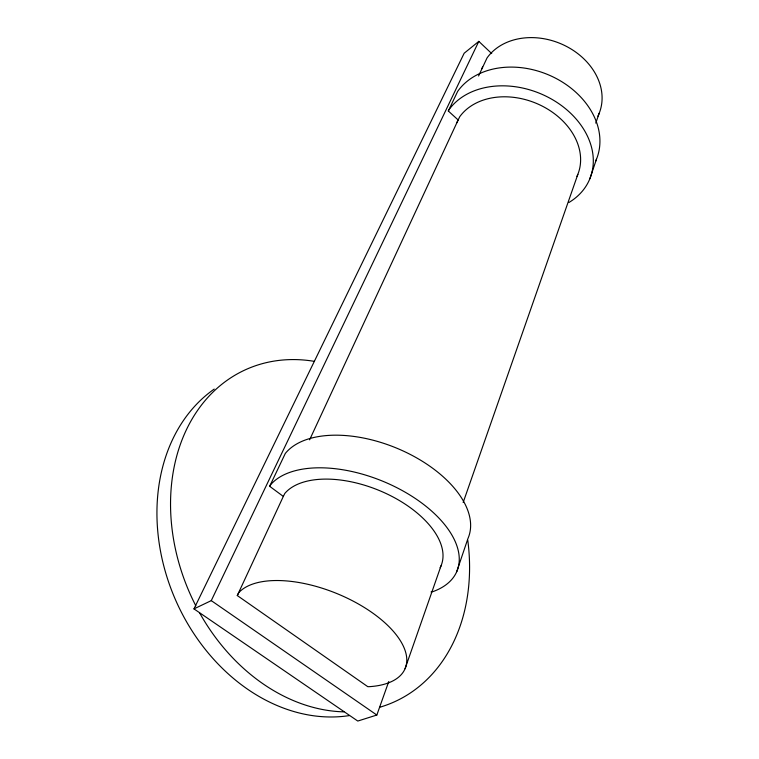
<?xml version="1.0" encoding="UTF-8"?>
<svg xmlns="http://www.w3.org/2000/svg" width="759" height="759" viewBox="0 0 759 759"><rect width="100%" height="100%" fill="white"/><g stroke="black" fill="none" stroke-linecap="round" stroke-linejoin="round"><path stroke-width="1.14" d="M456.69 571.745L467.971 538.463A101.308 56.043 22.1 0 0 403.854 451.301A101.308 56.043 22.1 0 0 285.308 453.455L269.663 486.301L283.325 496.424L237.292 595.549L367.754 686.648L369.007 686.686A92.019 43.548 22.1 0 0 373.57 613.67A92.019 43.548 22.1 0 0 238.715 592.732L237.292 595.549M589.828 178.811L596.432 159.333M405.069 668.698L441.045 565.787M463.161 502.505L577.846 174.38M595.768 123.091L599.221 113.195M491.718 53.566L478.815 41.375L464.166 53.234L193.972 608.889L357.783 721.05L376.834 715.035L388.769 681.535M309.615 439.822L458.151 119.969L448.322 111.013L457.668 91.384A77.674 60.151 22.1 0 1 554.772 77.779A77.674 60.151 22.1 0 1 595.53 161.382M478.568 75.995L487.022 57.959A62.912 50.246 22.1 0 1 566.688 46.517A62.912 50.246 22.1 0 1 597.893 116.193M193.972 608.889L211.268 600.625L478.815 41.375M448.322 111.013L448.835 109.941A78.889 60.189 22.1 0 1 563.055 106.744A78.889 60.189 22.1 0 1 568.937 202.492M269.663 486.301L270.138 485.314A103.385 55.179 22.1 0 1 413.437 497.249A103.385 55.179 22.1 0 1 433.256 591.498L431.046 591.992M481.709 68.832L482.639 66.925M456.747 122.844L459.745 116.706A66.118 50.436 22.1 0 1 542.163 106.061A66.118 50.436 22.1 0 1 576.973 176.382M283.325 496.424L284.824 493.426A86.63 46.214 22.1 0 1 387.261 494.062A86.63 46.214 22.1 0 1 440.106 567.76M211.268 600.625L376.834 715.035M349.453 715.566A179.665 142.123 66.5 0 1 173.783 595.787A179.665 142.123 66.5 0 1 214.228 389.073M343.95 711.857A181.98 142.379 66.2 0 1 199.788 613.196M195.841 605.853A181.98 142.379 66.2 0 1 186.856 428.816A181.98 142.379 66.2 0 1 314.425 361.369M467.781 540.294A181.98 142.379 66.2 0 1 379.69 707.274"/></g></svg>
